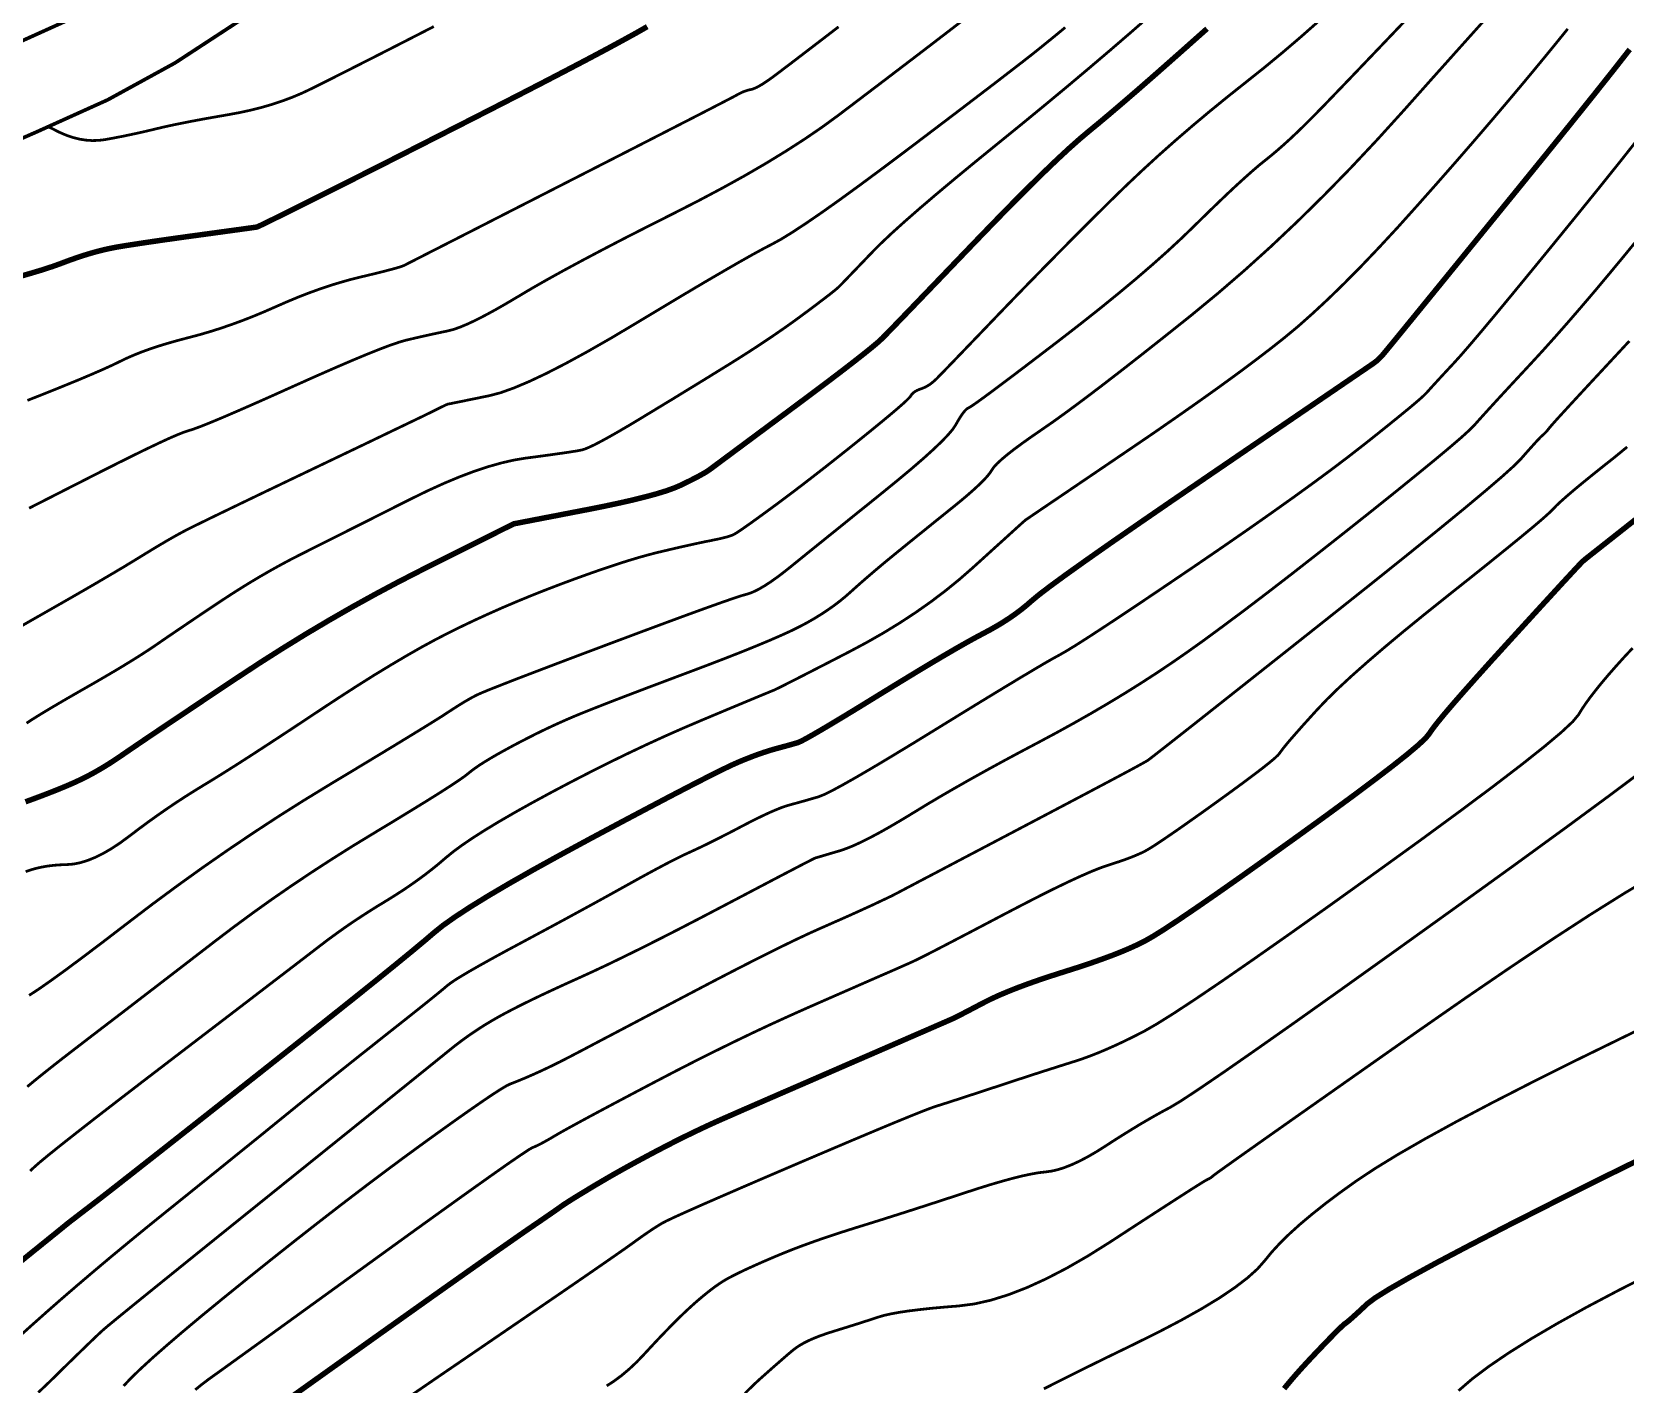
# Model space of a CAD drawing. Extents: x 1059 to 1761, y 608 to 1213.
# Drawn here: x 1163.78 to 1207.35, y 701.79 to 738.77 of the extents above; entities that cross this region are included whole.
import ezdxf

# ---------------------------------------------------------------- set-up
doc = ezdxf.new("R2010")
doc.units = 0
doc.header["$LTSCALE"] = 0.5
doc.layers.add('DGX', color=2, linetype='CONTINUOUS')
doc.layers.add('DLSS', color=4, linetype='CONTINUOUS')

msp = doc.modelspace()

# ---------------------------------------------------------------- linework, layer by layer
at = {"layer": 'DGX', "linetype": 'Continuous', "const_width": 0.075}
for points in [[(1203.745, 739.355), (1203.235, 738.789), (1202.661, 738.148), (1202.022, 737.434), (1201.32, 736.644), (1200.586, 735.834), (1199.854, 735.054), (1199.123, 734.305), (1198.395, 733.588), (1197.668, 732.901), (1196.943, 732.246), (1196.22, 731.622), (1195.499, 731.028), (1194.805, 730.474), (1194.162, 729.966), (1193.572, 729.504), (1193.034, 729.089), (1192.549, 728.721), (1192.115, 728.399), (1191.733, 728.123), (1191.404, 727.895), (1191.117, 727.697), (1190.863, 727.517), (1190.642, 727.353), (1190.454, 727.206), (1190.3, 727.076), (1190.178, 726.963), (1190.09, 726.867), (1190.034, 726.787), (1189.984, 726.709), (1189.911, 726.618), (1189.816, 726.514), (1189.698, 726.397), (1189.558, 726.267), (1189.395, 726.123), (1189.21, 725.966), (1189.002, 725.796), (1188.786, 725.622), (1188.576, 725.453), (1188.371, 725.288), (1188.173, 725.127), (1187.98, 724.972), (1187.793, 724.821), (1187.612, 724.674), (1187.437, 724.532), (1187.267, 724.393), (1187.099, 724.255), (1186.936, 724.118), (1186.775, 723.982), (1186.619, 723.848), (1186.465, 723.714), (1186.315, 723.581), (1186.168, 723.449), (1186.02, 723.319), (1185.865, 723.193), (1185.702, 723.07), (1185.533, 722.951), (1185.356, 722.835), (1185.172, 722.722), (1184.982, 722.613), (1184.784, 722.508), (1184.56, 722.397), (1184.289, 722.273), (1183.972, 722.135), (1183.609, 721.983), (1183.199, 721.817), (1182.743, 721.638), (1182.241, 721.445), (1181.692, 721.238), (1181.144, 721.032), (1180.642, 720.843), (1180.187, 720.67), (1179.779, 720.514), (1179.418, 720.374), (1179.103, 720.25), (1178.835, 720.143), (1178.614, 720.052), (1178.414, 719.966), (1178.212, 719.877), (1178.005, 719.782), (1177.795, 719.683), (1177.582, 719.579), (1177.366, 719.47), (1177.146, 719.357), (1176.922, 719.239), (1176.707, 719.122), (1176.51, 719.012), (1176.332, 718.909), (1176.173, 718.812), (1176.032, 718.723), (1175.911, 718.64), (1175.808, 718.565), (1175.724, 718.496), (1175.618, 718.413), (1175.45, 718.295), (1175.218, 718.142), (1174.924, 717.953), (1174.566, 717.729), (1174.146, 717.471), (1173.663, 717.176), (1173.118, 716.847), (1172.545, 716.498), (1171.982, 716.143), (1171.429, 715.784), (1170.885, 715.42), (1170.351, 715.051), (1169.826, 714.676), (1169.311, 714.297), (1168.805, 713.913), (1168.312, 713.533), (1167.834, 713.165), (1167.373, 712.81), (1166.926, 712.467), (1166.496, 712.136), (1166.081, 711.818), (1165.682, 711.513), (1165.299, 711.219), (1164.941, 710.944), (1164.616, 710.693), (1164.325, 710.465), (1164.069, 710.261), (1163.846, 710.081), (1163.657, 709.924)], [(1199.001, 739.088), (1198.504, 738.649), (1198.004, 738.221), (1197.499, 737.804), (1196.991, 737.399), (1196.487, 736.999), (1195.994, 736.597), (1195.513, 736.194), (1195.043, 735.789), (1194.585, 735.382), (1194.139, 734.973), (1193.705, 734.563), (1193.282, 734.151), (1192.869, 733.741), (1192.462, 733.336), (1192.064, 732.935), (1191.672, 732.539), (1191.287, 732.147), (1190.91, 731.761), (1190.54, 731.379), (1190.177, 731.002), (1189.837, 730.647), (1189.535, 730.333), (1189.272, 730.059), (1189.047, 729.825), (1188.86, 729.631), (1188.712, 729.478), (1188.602, 729.365), (1188.531, 729.292), (1188.478, 729.241), (1188.425, 729.195), (1188.372, 729.153), (1188.319, 729.115), (1188.266, 729.083), (1188.212, 729.054), (1188.158, 729.03), (1188.104, 729.011), (1188.052, 728.992), (1188.004, 728.972), (1187.961, 728.95), (1187.923, 728.927), (1187.89, 728.901), (1187.861, 728.874), (1187.836, 728.844), (1187.816, 728.813), (1187.779, 728.767), (1187.703, 728.691), (1187.589, 728.586), (1187.435, 728.452), (1187.243, 728.289), (1187.011, 728.097), (1186.741, 727.876), (1186.432, 727.626), (1186.108, 727.366), (1185.794, 727.117), (1185.49, 726.877), (1185.196, 726.648), (1184.912, 726.428), (1184.638, 726.219), (1184.373, 726.02), (1184.119, 725.83), (1183.883, 725.657), (1183.673, 725.504), (1183.489, 725.371), (1183.333, 725.26), (1183.202, 725.169), (1183.099, 725.099), (1183.021, 725.05), (1182.971, 725.022), (1182.928, 725.003), (1182.875, 724.984), (1182.811, 724.964), (1182.737, 724.944), (1182.652, 724.923), (1182.556, 724.901), (1182.45, 724.879), (1182.334, 724.855), (1182.205, 724.83), (1182.061, 724.8), (1181.904, 724.766), (1181.732, 724.728), (1181.545, 724.686), (1181.344, 724.64), (1181.129, 724.589), (1180.9, 724.535), (1180.652, 724.472), (1180.381, 724.396), (1180.087, 724.308), (1179.771, 724.207), (1179.431, 724.094), (1179.07, 723.968), (1178.685, 723.83), (1178.277, 723.679), (1177.863, 723.521), (1177.456, 723.36), (1177.057, 723.196), (1176.667, 723.03), (1176.285, 722.861), (1175.911, 722.69), (1175.545, 722.516), (1175.187, 722.34), (1174.822, 722.151), (1174.433, 721.94), (1174.023, 721.706), (1173.589, 721.449), (1173.132, 721.171), (1172.653, 720.869), (1172.151, 720.545), (1171.626, 720.199), (1171.107, 719.854), (1170.623, 719.535), (1170.175, 719.242), (1169.763, 718.974), (1169.386, 718.732), (1169.044, 718.516), (1168.737, 718.325), (1168.466, 718.16), (1168.213, 718.005), (1167.96, 717.845), (1167.708, 717.68), (1167.456, 717.51), (1167.205, 717.335), (1166.953, 717.155), (1166.703, 716.969), (1166.452, 716.779), (1166.207, 716.598), (1165.97, 716.441), (1165.741, 716.307), (1165.522, 716.198), (1165.311, 716.112), (1165.109, 716.05), (1164.916, 716.012), (1164.731, 715.997), (1164.554, 715.991), (1164.382, 715.978), (1164.217, 715.958), (1164.057, 715.93), (1163.903, 715.896), (1163.755, 715.854), (1163.613, 715.805)], [(1194.382, 739.233), (1193.844, 738.762), (1193.287, 738.282), (1192.711, 737.792), (1192.118, 737.293), (1191.505, 736.784), (1190.875, 736.266), (1190.225, 735.738), (1189.596, 735.226), (1189.023, 734.754), (1188.507, 734.322), (1188.048, 733.93), (1187.646, 733.578), (1187.301, 733.267), (1187.013, 732.995), (1186.782, 732.764), (1186.59, 732.564), (1186.42, 732.387), (1186.272, 732.232), (1186.145, 732.101), (1186.04, 731.992), (1185.957, 731.905), (1185.895, 731.842), (1185.855, 731.801), (1185.814, 731.764), (1185.75, 731.709), (1185.662, 731.639), (1185.55, 731.551), (1185.415, 731.448), (1185.256, 731.327), (1185.074, 731.19), (1184.868, 731.037), (1184.646, 730.874), (1184.415, 730.709), (1184.175, 730.542), (1183.927, 730.373), (1183.669, 730.201), (1183.403, 730.028), (1183.128, 729.853), (1182.845, 729.675), (1182.554, 729.496), (1182.26, 729.314), (1181.96, 729.13), (1181.656, 728.944), (1181.348, 728.755), (1181.035, 728.565), (1180.717, 728.372), (1180.395, 728.177), (1180.086, 727.992), (1179.809, 727.83), (1179.564, 727.691), (1179.351, 727.574), (1179.17, 727.48), (1179.02, 727.409), (1178.902, 727.36), (1178.815, 727.335), (1178.73, 727.318), (1178.614, 727.299), (1178.469, 727.276), (1178.293, 727.25), (1178.087, 727.221), (1177.85, 727.188), (1177.584, 727.152), (1177.287, 727.113), (1176.966, 727.06), (1176.624, 726.982), (1176.264, 726.88), (1175.883, 726.754), (1175.482, 726.603), (1175.062, 726.428), (1174.622, 726.228), (1174.163, 726.004), (1173.705, 725.774), (1173.272, 725.555), (1172.862, 725.349), (1172.476, 725.155), (1172.114, 724.973), (1171.776, 724.803), (1171.461, 724.645), (1171.171, 724.499), (1170.892, 724.357), (1170.614, 724.209), (1170.336, 724.055), (1170.058, 723.895), (1169.781, 723.731), (1169.504, 723.56), (1169.227, 723.384), (1168.95, 723.203), (1168.68, 723.023), (1168.425, 722.852), (1168.184, 722.69), (1167.957, 722.536), (1167.744, 722.392), (1167.545, 722.257), (1167.36, 722.13), (1167.189, 722.012), (1167.015, 721.894), (1166.82, 721.767), (1166.604, 721.63), (1166.367, 721.484), (1166.11, 721.328), (1165.831, 721.164), (1165.531, 720.989), (1165.211, 720.806), (1164.895, 720.625), (1164.61, 720.46), (1164.355, 720.31), (1164.13, 720.176), (1163.936, 720.057), (1163.772, 719.954), (1163.638, 719.866)], [(1201.563, 739.313), (1201.041, 738.765), (1200.568, 738.269), (1200.144, 737.826), (1199.769, 737.434), (1199.442, 737.094), (1199.165, 736.806), (1198.936, 736.571), (1198.734, 736.367), (1198.54, 736.174), (1198.352, 735.993), (1198.171, 735.823), (1197.996, 735.665), (1197.828, 735.518), (1197.667, 735.383), (1197.512, 735.258), (1197.349, 735.127), (1197.163, 734.968), (1196.955, 734.783), (1196.723, 734.572), (1196.469, 734.334), (1196.192, 734.069), (1195.892, 733.778), (1195.568, 733.46), (1195.218, 733.122), (1194.836, 732.768), (1194.422, 732.4), (1193.977, 732.016), (1193.499, 731.618), (1192.99, 731.204), (1192.449, 730.776), (1191.877, 730.332), (1191.323, 729.909), (1190.84, 729.541), (1190.426, 729.228), (1190.081, 728.97), (1189.807, 728.767), (1189.602, 728.62), (1189.467, 728.527), (1189.402, 728.49), (1189.37, 728.474), (1189.335, 728.446), (1189.296, 728.406), (1189.253, 728.354), (1189.207, 728.289), (1189.157, 728.213), (1189.104, 728.124), (1189.047, 728.023), (1188.965, 727.9), (1188.835, 727.747), (1188.659, 727.564), (1188.435, 727.35), (1188.164, 727.105), (1187.846, 726.83), (1187.481, 726.525), (1187.069, 726.189), (1186.648, 725.849), (1186.256, 725.534), (1185.894, 725.241), (1185.561, 724.973), (1185.257, 724.728), (1184.983, 724.507), (1184.739, 724.309), (1184.524, 724.135), (1184.33, 723.981), (1184.149, 723.845), (1183.981, 723.726), (1183.825, 723.625), (1183.683, 723.541), (1183.553, 723.474), (1183.436, 723.424), (1183.332, 723.392), (1183.188, 723.351), (1182.952, 723.273), (1182.624, 723.159), (1182.204, 723.009), (1181.692, 722.823), (1181.088, 722.6), (1180.391, 722.341), (1179.603, 722.046), (1178.816, 721.75), (1178.123, 721.488), (1177.525, 721.26), (1177.02, 721.067), (1176.611, 720.907), (1176.295, 720.782), (1176.074, 720.691), (1175.947, 720.634), (1175.865, 720.591), (1175.778, 720.544), (1175.686, 720.491), (1175.588, 720.434), (1175.486, 720.371), (1175.378, 720.303), (1175.265, 720.23), (1175.147, 720.153), (1174.991, 720.051), (1174.763, 719.908), (1174.464, 719.723), (1174.093, 719.496), (1173.652, 719.227), (1173.138, 718.916), (1172.554, 718.563), (1171.898, 718.168), (1171.207, 717.745), (1170.517, 717.309), (1169.828, 716.858), (1169.14, 716.394), (1168.453, 715.916), (1167.768, 715.424), (1167.083, 714.918), (1166.4, 714.398), (1165.756, 713.904), (1165.19, 713.476), (1164.702, 713.113), (1164.292, 712.817), (1163.961, 712.586), (1163.707, 712.421)], [(1189.186, 739.044), (1188.769, 738.723), (1188.352, 738.403), (1187.934, 738.083), (1187.515, 737.764), (1187.097, 737.445), (1186.677, 737.126), (1186.257, 736.807), (1185.836, 736.488), (1185.398, 736.168), (1184.922, 735.842), (1184.411, 735.513), (1183.864, 735.178), (1183.281, 734.839), (1182.661, 734.496), (1182.005, 734.148), (1181.314, 733.795), (1180.627, 733.449), (1179.985, 733.122), (1179.389, 732.812), (1178.839, 732.521), (1178.335, 732.249), (1177.876, 731.995), (1177.462, 731.759), (1177.095, 731.541), (1176.763, 731.344), (1176.457, 731.169), (1176.177, 731.017), (1175.924, 730.887), (1175.697, 730.781), (1175.495, 730.696), (1175.32, 730.634), (1175.171, 730.595), (1175.034, 730.567), (1174.896, 730.537), (1174.755, 730.507), (1174.612, 730.475), (1174.467, 730.443), (1174.321, 730.41), (1174.172, 730.375), (1174.022, 730.34), (1173.841, 730.289), (1173.602, 730.208), (1173.304, 730.096), (1172.949, 729.954), (1172.534, 729.781), (1172.062, 729.578), (1171.531, 729.345), (1170.941, 729.081), (1170.355, 728.818), (1169.834, 728.587), (1169.379, 728.388), (1168.988, 728.22), (1168.663, 728.085), (1168.404, 727.981), (1168.209, 727.909), (1168.08, 727.868), (1167.958, 727.829), (1167.784, 727.761), (1167.557, 727.663), (1167.279, 727.535), (1166.949, 727.378), (1166.567, 727.192), (1166.133, 726.976), (1165.647, 726.731), (1165.16, 726.483), (1164.723, 726.261), (1164.335, 726.063), (1163.996, 725.891), (1163.708, 725.744)], [(1174.775, 738.916), (1174.302, 738.673), (1173.845, 738.439), (1173.416, 738.22), (1173.015, 738.016), (1172.642, 737.827), (1172.297, 737.652), (1171.98, 737.492), (1171.691, 737.347), (1171.43, 737.217), (1171.179, 737.098), (1170.918, 736.987), (1170.649, 736.886), (1170.369, 736.792), (1170.081, 736.708), (1169.783, 736.632), (1169.475, 736.565), (1169.159, 736.506), (1168.847, 736.452), (1168.553, 736.4), (1168.277, 736.349), (1168.02, 736.3), (1167.78, 736.252), (1167.559, 736.205), (1167.356, 736.16), (1167.171, 736.116), (1166.995, 736.074), (1166.82, 736.033), (1166.646, 735.994), (1166.472, 735.957), (1166.299, 735.921), (1166.126, 735.887), (1165.953, 735.854), (1165.782, 735.823), (1165.609, 735.802), (1165.434, 735.797), (1165.257, 735.809), (1165.077, 735.838), (1164.896, 735.885), (1164.712, 735.948), (1164.526, 736.028), (1164.337, 736.125), (1164.24, 736.17)], [(1192.041, 738.89), (1191.938, 738.805), (1191.819, 738.707), (1191.685, 738.597), (1191.533, 738.474), (1191.366, 738.338), (1191.157, 738.171), (1190.878, 737.953), (1190.531, 737.685), (1190.116, 737.365), (1189.631, 736.995), (1189.078, 736.573), (1188.456, 736.101), (1187.766, 735.578), (1187.073, 735.058), (1186.445, 734.593), (1185.882, 734.183), (1185.383, 733.829), (1184.948, 733.531), (1184.578, 733.288), (1184.273, 733.1), (1184.032, 732.968), (1183.791, 732.843), (1183.486, 732.676), (1183.117, 732.468), (1182.683, 732.217), (1182.184, 731.926), (1181.621, 731.592), (1180.994, 731.217), (1180.302, 730.8), (1179.606, 730.386), (1178.966, 730.02), (1178.381, 729.701), (1177.853, 729.43), (1177.38, 729.207), (1176.963, 729.031), (1176.602, 728.902), (1176.296, 728.821), (1176.036, 728.768), (1175.809, 728.721), (1175.616, 728.682), (1175.457, 728.649), (1175.332, 728.624), (1175.241, 728.605), (1175.183, 728.594), (1175.16, 728.59), (1175.149, 728.586), (1175.128, 728.578), (1175.099, 728.565), (1175.061, 728.547), (1175.014, 728.525), (1174.958, 728.497), (1174.893, 728.465), (1174.819, 728.428), (1174.698, 728.368), (1174.493, 728.268), (1174.202, 728.128), (1173.826, 727.948), (1173.366, 727.727), (1172.821, 727.465), (1172.191, 727.164), (1171.476, 726.822), (1170.759, 726.479), (1170.122, 726.174), (1169.567, 725.907), (1169.092, 725.678), (1168.697, 725.487), (1168.384, 725.334), (1168.151, 725.22), (1167.999, 725.143), (1167.882, 725.081), (1167.753, 725.011), (1167.613, 724.932), (1167.462, 724.845), (1167.299, 724.749), (1167.124, 724.644), (1166.938, 724.531), (1166.741, 724.41), (1166.524, 724.277), (1166.278, 724.128), (1166.003, 723.965), (1165.699, 723.786), (1165.367, 723.592), (1165.006, 723.384), (1164.616, 723.16), (1164.197, 722.921), (1163.788, 722.688), (1163.428, 722.482)], [(1185.842, 738.907), (1185.367, 738.542), (1184.959, 738.23), (1184.621, 737.971), (1184.351, 737.766), (1184.15, 737.614), (1184.017, 737.515), (1183.922, 737.447), (1183.833, 737.387), (1183.751, 737.334), (1183.676, 737.29), (1183.607, 737.253), (1183.545, 737.225), (1183.49, 737.205), (1183.441, 737.192), (1183.396, 737.183), (1183.351, 737.171), (1183.305, 737.156), (1183.259, 737.14), (1183.213, 737.121), (1183.168, 737.1), (1183.122, 737.077), (1183.075, 737.051), (1182.964, 736.991), (1182.72, 736.864), (1182.345, 736.67), (1181.838, 736.409), (1181.2, 736.082), (1180.43, 735.687), (1179.529, 735.226), (1178.496, 734.698), (1177.463, 734.17), (1176.564, 733.711), (1175.798, 733.319), (1175.165, 732.996), (1174.664, 732.741), (1174.297, 732.553), (1174.063, 732.434), (1173.962, 732.383), (1173.913, 732.363), (1173.835, 732.337), (1173.728, 732.305), (1173.591, 732.268), (1173.425, 732.225), (1173.23, 732.176), (1173.006, 732.121), (1172.753, 732.061), (1172.482, 731.993), (1172.207, 731.915), (1171.926, 731.829), (1171.641, 731.732), (1171.351, 731.627), (1171.056, 731.512), (1170.756, 731.387), (1170.451, 731.253), (1170.144, 731.119), (1169.84, 730.992), (1169.537, 730.874), (1169.237, 730.764), (1168.939, 730.662), (1168.643, 730.568), (1168.349, 730.483), (1168.057, 730.406), (1167.773, 730.331), (1167.504, 730.255), (1167.249, 730.177), (1167.009, 730.097), (1166.783, 730.015), (1166.572, 729.931), (1166.375, 729.845), (1166.193, 729.757), (1165.991, 729.659), (1165.736, 729.543), (1165.428, 729.409), (1165.066, 729.256), (1164.651, 729.086), (1164.183, 728.897), (1163.661, 728.691)], [(1205.783, 738.852), (1205.41, 738.392), (1205.005, 737.898), (1204.582, 737.388), (1204.141, 736.864), (1203.682, 736.324), (1203.205, 735.769), (1202.71, 735.199), (1202.196, 734.614), (1201.664, 734.014), (1201.135, 733.425), (1200.626, 732.876), (1200.139, 732.365), (1199.674, 731.894), (1199.23, 731.462), (1198.807, 731.069), (1198.407, 730.714), (1198.027, 730.399), (1197.638, 730.092), (1197.207, 729.763), (1196.735, 729.411), (1196.221, 729.037), (1195.665, 728.641), (1195.068, 728.222), (1194.43, 727.78), (1193.75, 727.317), (1193.093, 726.871), (1192.524, 726.485), (1192.042, 726.158), (1191.648, 725.891), (1191.341, 725.683), (1191.122, 725.534), (1190.99, 725.444), (1190.946, 725.414), (1190.945, 725.413), (1190.945, 725.412), (1190.944, 725.411), (1190.943, 725.41), (1190.941, 725.409), (1190.94, 725.407), (1190.938, 725.406), (1190.936, 725.404), (1190.934, 725.402), (1190.931, 725.401), (1190.929, 725.399), (1190.927, 725.397), (1190.926, 725.396), (1190.924, 725.394), (1190.922, 725.393), (1190.92, 725.391), (1190.897, 725.37), (1190.829, 725.309), (1190.717, 725.208), (1190.562, 725.067), (1190.363, 724.886), (1190.119, 724.666), (1189.832, 724.405), (1189.501, 724.105), (1189.139, 723.789), (1188.76, 723.481), (1188.364, 723.182), (1187.951, 722.891), (1187.521, 722.609), (1187.074, 722.335), (1186.609, 722.07), (1186.127, 721.813), (1185.666, 721.575), (1185.263, 721.368), (1184.918, 721.191), (1184.632, 721.045), (1184.403, 720.929), (1184.232, 720.843), (1184.12, 720.788), (1184.066, 720.764), (1184.012, 720.743), (1183.903, 720.697), (1183.736, 720.629), (1183.514, 720.536), (1183.235, 720.42), (1182.899, 720.28), (1182.507, 720.116), (1182.059, 719.928), (1181.579, 719.723), (1181.09, 719.507), (1180.593, 719.279), (1180.088, 719.04), (1179.574, 718.79), (1179.053, 718.528), (1178.523, 718.255), (1177.985, 717.971), (1177.465, 717.689), (1176.991, 717.424), (1176.562, 717.175), (1176.179, 716.944), (1175.841, 716.728), (1175.548, 716.529), (1175.301, 716.347), (1175.099, 716.182), (1174.916, 716.025), (1174.726, 715.871), (1174.529, 715.718), (1174.324, 715.568), (1174.113, 715.419), (1173.894, 715.272), (1173.668, 715.127), (1173.435, 714.983), (1173.2, 714.84), (1172.969, 714.694), (1172.742, 714.547), (1172.518, 714.398), (1172.299, 714.246), (1172.084, 714.092), (1171.872, 713.937), (1171.665, 713.779), (1171.421, 713.591), (1171.1, 713.345), (1170.702, 713.04), (1170.227, 712.677), (1169.676, 712.254), (1169.048, 711.774), (1168.343, 711.235), (1167.561, 710.637), (1166.785, 710.043), (1166.098, 709.514), (1165.5, 709.052), (1164.991, 708.654), (1164.571, 708.323), (1164.24, 708.057), (1163.998, 707.857), (1163.845, 707.722), (1163.736, 707.621)], [(1207.712, 735.849), (1207.207, 735.211), (1206.633, 734.495), (1205.989, 733.7), (1205.344, 732.908), (1204.765, 732.201), (1204.253, 731.578), (1203.807, 731.039), (1203.427, 730.585), (1203.113, 730.215), (1202.866, 729.93), (1202.685, 729.729), (1202.543, 729.577), (1202.415, 729.439), (1202.3, 729.315), (1202.198, 729.204), (1202.109, 729.107), (1202.034, 729.024), (1201.971, 728.954), (1201.922, 728.899), (1201.858, 728.834), (1201.751, 728.737), (1201.601, 728.608), (1201.409, 728.447), (1201.173, 728.254), (1200.895, 728.029), (1200.574, 727.771), (1200.21, 727.482), (1199.8, 727.163), (1199.341, 726.815), (1198.833, 726.44), (1198.277, 726.037), (1197.671, 725.606), (1197.016, 725.146), (1196.312, 724.659), (1195.559, 724.144), (1194.821, 723.644), (1194.163, 723.2), (1193.584, 722.813), (1193.085, 722.483), (1192.666, 722.21), (1192.326, 721.993), (1192.066, 721.834), (1191.885, 721.731), (1191.709, 721.635), (1191.463, 721.494), (1191.147, 721.307), (1190.762, 721.077), (1190.306, 720.801), (1189.78, 720.481), (1189.184, 720.116), (1188.519, 719.706), (1187.856, 719.299), (1187.267, 718.942), (1186.753, 718.635), (1186.314, 718.379), (1185.949, 718.173), (1185.659, 718.016), (1185.444, 717.911), (1185.303, 717.855), (1185.2, 717.824), (1185.097, 717.795), (1184.996, 717.765), (1184.894, 717.736), (1184.793, 717.708), (1184.693, 717.68), (1184.593, 717.653), (1184.494, 717.626), (1184.387, 717.594), (1184.265, 717.55), (1184.126, 717.494), (1183.972, 717.428), (1183.801, 717.349), (1183.615, 717.259), (1183.414, 717.158), (1183.196, 717.045), (1182.976, 716.929), (1182.768, 716.822), (1182.572, 716.722), (1182.388, 716.629), (1182.215, 716.544), (1182.055, 716.467), (1181.906, 716.397), (1181.769, 716.334), (1181.627, 716.269), (1181.466, 716.19), (1181.284, 716.099), (1181.082, 715.994), (1180.86, 715.876), (1180.618, 715.745), (1180.355, 715.601), (1180.073, 715.444), (1179.771, 715.276), (1179.451, 715.099), (1179.113, 714.913), (1178.757, 714.719), (1178.383, 714.515), (1177.991, 714.303), (1177.581, 714.083), (1177.153, 713.853), (1176.739, 713.631), (1176.372, 713.43), (1176.052, 713.252), (1175.778, 713.096), (1175.551, 712.962), (1175.37, 712.851), (1175.237, 712.761), (1175.149, 712.694), (1175.067, 712.624), (1174.946, 712.524), (1174.788, 712.395), (1174.592, 712.237), (1174.358, 712.05), (1174.087, 711.834), (1173.777, 711.589), (1173.43, 711.315), (1173.069, 711.028), (1172.715, 710.748), (1172.37, 710.473), (1172.033, 710.204), (1171.704, 709.94), (1171.384, 709.682), (1171.072, 709.43), (1170.768, 709.183), (1170.454, 708.928), (1170.113, 708.65), (1169.743, 708.351), (1169.344, 708.029), (1168.918, 707.684), (1168.463, 707.317), (1167.981, 706.928), (1167.47, 706.517), (1166.953, 706.099), (1166.452, 705.689), (1165.967, 705.288), (1165.499, 704.895), (1165.046, 704.51), (1164.61, 704.134), (1164.19, 703.766), (1163.786, 703.406), (1163.412, 703.071)], [(1207.782, 733.202), (1207.347, 732.67), (1206.929, 732.166), (1206.53, 731.689), (1206.147, 731.24), (1205.782, 730.818), (1205.435, 730.424), (1205.106, 730.057), (1204.793, 729.717), (1204.504, 729.406), (1204.241, 729.123), (1204.005, 728.868), (1203.796, 728.641), (1203.614, 728.442), (1203.459, 728.271), (1203.331, 728.129), (1203.23, 728.015), (1203.098, 727.882), (1202.879, 727.683), (1202.572, 727.419), (1202.177, 727.089), (1201.694, 726.693), (1201.124, 726.231), (1200.466, 725.703), (1199.719, 725.11), (1198.953, 724.506), (1198.235, 723.945), (1197.565, 723.428), (1196.942, 722.954), (1196.367, 722.525), (1195.841, 722.138), (1195.362, 721.796), (1194.93, 721.497), (1194.517, 721.221), (1194.092, 720.946), (1193.654, 720.672), (1193.204, 720.4), (1192.743, 720.13), (1192.269, 719.861), (1191.783, 719.593), (1191.285, 719.327), (1190.79, 719.065), (1190.316, 718.81), (1189.861, 718.561), (1189.427, 718.319), (1189.012, 718.083), (1188.617, 717.854), (1188.242, 717.631), (1187.887, 717.414), (1187.553, 717.212), (1187.243, 717.03), (1186.957, 716.869), (1186.694, 716.729), (1186.455, 716.61), (1186.24, 716.511), (1186.048, 716.434), (1185.88, 716.377), (1185.733, 716.334), (1185.604, 716.296), (1185.493, 716.263), (1185.4, 716.235), (1185.326, 716.213), (1185.269, 716.197), (1185.23, 716.186), (1185.21, 716.18), (1185.16, 716.157), (1185.034, 716.092), (1184.831, 715.988), (1184.552, 715.842), (1184.195, 715.656), (1183.763, 715.429), (1183.253, 715.161), (1182.667, 714.853), (1182.059, 714.535), (1181.484, 714.237), (1180.941, 713.96), (1180.432, 713.704), (1179.954, 713.469), (1179.51, 713.254), (1179.098, 713.061), (1178.719, 712.888), (1178.367, 712.729), (1178.039, 712.578), (1177.733, 712.435), (1177.45, 712.299), (1177.19, 712.172), (1176.953, 712.051), (1176.739, 711.939), (1176.547, 711.835), (1176.369, 711.733), (1176.194, 711.628), (1176.023, 711.52), (1175.856, 711.409), (1175.692, 711.296), (1175.531, 711.179), (1175.374, 711.06), (1175.221, 710.938), (1175.012, 710.768), (1174.686, 710.505), (1174.245, 710.149), (1173.688, 709.7), (1173.015, 709.157), (1172.226, 708.522), (1171.321, 707.794), (1170.3, 706.972), (1169.285, 706.155), (1168.396, 705.439), (1167.635, 704.824), (1167, 704.311), (1166.492, 703.899), (1166.111, 703.588), (1165.857, 703.379), (1165.73, 703.271), (1165.651, 703.199), (1165.542, 703.096), (1165.404, 702.964), (1165.236, 702.802), (1165.037, 702.609), (1164.809, 702.387), (1164.551, 702.134), (1164.263, 701.851), (1163.959, 701.562)], [(1207.468, 730.315), (1207.062, 729.878), (1206.668, 729.454), (1206.323, 729.083), (1206.027, 728.763), (1205.78, 728.495), (1205.583, 728.28), (1205.434, 728.116), (1205.335, 728.004), (1205.285, 727.944), (1205.259, 727.911), (1205.234, 727.88), (1205.21, 727.851), (1205.187, 727.825), (1205.163, 727.801), (1205.141, 727.779), (1205.119, 727.759), (1205.097, 727.741), (1205.07, 727.716), (1205.029, 727.676), (1204.975, 727.619), (1204.908, 727.547), (1204.828, 727.459), (1204.735, 727.355), (1204.629, 727.236), (1204.51, 727.1), (1204.318, 726.906), (1203.992, 726.612), (1203.532, 726.217), (1202.939, 725.722), (1202.212, 725.127), (1201.351, 724.431), (1200.357, 723.635), (1199.229, 722.738), (1198.107, 721.849), (1197.129, 721.075), (1196.296, 720.416), (1195.608, 719.872), (1195.064, 719.444), (1194.665, 719.131), (1194.411, 718.933), (1194.302, 718.85), (1194.225, 718.804), (1194.07, 718.718), (1193.835, 718.59), (1193.521, 718.422), (1193.128, 718.213), (1192.656, 717.963), (1192.105, 717.672), (1191.475, 717.34), (1190.835, 717.003), (1190.256, 716.698), (1189.737, 716.425), (1189.278, 716.184), (1188.88, 715.974), (1188.542, 715.796), (1188.264, 715.65), (1188.046, 715.536), (1187.871, 715.443), (1187.718, 715.363), (1187.588, 715.294), (1187.482, 715.238), (1187.398, 715.194), (1187.338, 715.163), (1187.301, 715.143), (1187.287, 715.136), (1187.277, 715.132), (1187.254, 715.121), (1187.217, 715.104), (1187.167, 715.08), (1187.103, 715.049), (1187.024, 715.013), (1186.933, 714.969), (1186.827, 714.919), (1186.705, 714.862), (1186.564, 714.798), (1186.404, 714.725), (1186.225, 714.644), (1186.026, 714.555), (1185.809, 714.459), (1185.572, 714.354), (1185.317, 714.242), (1185.029, 714.112), (1184.697, 713.956), (1184.319, 713.773), (1183.897, 713.564), (1183.43, 713.328), (1182.918, 713.066), (1182.361, 712.777), (1181.759, 712.461), (1181.164, 712.148), (1180.628, 711.866), (1180.152, 711.615), (1179.734, 711.395), (1179.376, 711.207), (1179.076, 711.049), (1178.836, 710.922), (1178.654, 710.827), (1178.505, 710.749), (1178.36, 710.674), (1178.221, 710.603), (1178.086, 710.536), (1177.955, 710.472), (1177.83, 710.413), (1177.709, 710.356), (1177.594, 710.304), (1177.483, 710.254), (1177.378, 710.208), (1177.278, 710.165), (1177.184, 710.126), (1177.096, 710.089), (1177.012, 710.056), (1176.935, 710.025), (1176.863, 709.998), (1176.765, 709.95), (1176.61, 709.858), (1176.398, 709.721), (1176.128, 709.54), (1175.802, 709.314), (1175.418, 709.044), (1174.977, 708.729), (1174.479, 708.37), (1173.943, 707.978), (1173.388, 707.566), (1172.814, 707.133), (1172.221, 706.68), (1171.609, 706.206), (1170.978, 705.712), (1170.328, 705.197), (1169.66, 704.662), (1169.014, 704.139), (1168.432, 703.662), (1167.915, 703.229), (1167.462, 702.841), (1167.073, 702.499), (1166.748, 702.201), (1166.488, 701.949), (1166.292, 701.741)], [(1207.408, 727.419), (1207.055, 727.129), (1206.721, 726.865), (1206.422, 726.625), (1206.16, 726.412), (1205.934, 726.224), (1205.744, 726.061), (1205.59, 725.924), (1205.472, 725.813), (1205.391, 725.728), (1205.29, 725.627), (1205.115, 725.47), (1204.866, 725.257), (1204.542, 724.988), (1204.144, 724.663), (1203.672, 724.282), (1203.125, 723.844), (1202.504, 723.351), (1201.873, 722.846), (1201.295, 722.375), (1200.77, 721.937), (1200.298, 721.532), (1199.879, 721.161), (1199.514, 720.823), (1199.202, 720.518), (1198.943, 720.247), (1198.724, 720.006), (1198.53, 719.791), (1198.363, 719.602), (1198.221, 719.44), (1198.105, 719.304), (1198.016, 719.194), (1197.952, 719.111), (1197.913, 719.055), (1197.864, 718.995), (1197.768, 718.905), (1197.624, 718.784), (1197.432, 718.632), (1197.193, 718.449), (1196.906, 718.235), (1196.572, 717.99), (1196.19, 717.713), (1195.805, 717.437), (1195.459, 717.192), (1195.154, 716.977), (1194.888, 716.794), (1194.663, 716.641), (1194.478, 716.519), (1194.333, 716.428), (1194.227, 716.368), (1194.137, 716.323), (1194.035, 716.277), (1193.922, 716.229), (1193.798, 716.18), (1193.663, 716.13), (1193.516, 716.079), (1193.359, 716.027), (1193.19, 715.973), (1192.993, 715.904), (1192.751, 715.807), (1192.463, 715.681), (1192.129, 715.527), (1191.75, 715.344), (1191.326, 715.132), (1190.856, 714.891), (1190.34, 714.622), (1189.831, 714.354), (1189.381, 714.118), (1188.988, 713.913), (1188.654, 713.739), (1188.379, 713.597), (1188.161, 713.486), (1188.003, 713.407), (1187.902, 713.359), (1187.83, 713.326), (1187.755, 713.292), (1187.678, 713.258), (1187.598, 713.223), (1187.516, 713.186), (1187.432, 713.149), (1187.345, 713.111), (1187.256, 713.072), (1187.141, 713.022), (1186.977, 712.951), (1186.765, 712.858), (1186.504, 712.744), (1186.195, 712.608), (1185.836, 712.451), (1185.429, 712.273), (1184.973, 712.073), (1184.488, 711.856), (1183.991, 711.629), (1183.484, 711.391), (1182.967, 711.142), (1182.438, 710.882), (1181.899, 710.612), (1181.349, 710.33), (1180.788, 710.037), (1180.251, 709.754), (1179.771, 709.5), (1179.348, 709.275), (1178.983, 709.079), (1178.675, 708.912), (1178.425, 708.775), (1178.232, 708.667), (1178.097, 708.588), (1177.994, 708.527), (1177.898, 708.472), (1177.809, 708.422), (1177.727, 708.378), (1177.653, 708.34), (1177.586, 708.307), (1177.526, 708.28), (1177.473, 708.259), (1177.365, 708.197), (1177.139, 708.047), (1176.794, 707.81), (1176.331, 707.484), (1175.75, 707.071), (1175.051, 706.57), (1174.234, 705.982), (1173.298, 705.305), (1172.355, 704.622), (1171.514, 704.014), (1170.775, 703.479), (1170.139, 703.019), (1169.605, 702.634), (1169.174, 702.323), (1168.845, 702.086), (1168.618, 701.924), (1168.439, 701.789), (1168.251, 701.636)], [(1207.558, 721.918), (1207.322, 721.666), (1207.101, 721.421), (1206.9, 721.191), (1206.716, 720.974), (1206.552, 720.771), (1206.406, 720.582), (1206.278, 720.407), (1206.169, 720.245), (1206.079, 720.098), (1205.921, 719.907), (1205.61, 719.617), (1205.146, 719.227), (1204.528, 718.736), (1203.758, 718.146), (1202.834, 717.456), (1201.757, 716.666), (1200.526, 715.777), (1199.284, 714.886), (1198.171, 714.096), (1197.186, 713.405), (1196.331, 712.813), (1195.605, 712.321), (1195.008, 711.929), (1194.54, 711.636), (1194.202, 711.442), (1193.931, 711.303), (1193.669, 711.174), (1193.415, 711.055), (1193.168, 710.945), (1192.93, 710.845), (1192.699, 710.755), (1192.477, 710.675), (1192.262, 710.605), (1192.045, 710.537), (1191.816, 710.464), (1191.575, 710.387), (1191.321, 710.306), (1191.054, 710.219), (1190.775, 710.128), (1190.484, 710.033), (1190.18, 709.932), (1189.883, 709.834), (1189.611, 709.745), (1189.364, 709.664), (1189.143, 709.592), (1188.947, 709.528), (1188.776, 709.473), (1188.631, 709.427), (1188.511, 709.39), (1188.357, 709.336), (1188.112, 709.242), (1187.774, 709.106), (1187.344, 708.93), (1186.822, 708.712), (1186.208, 708.454), (1185.502, 708.154), (1184.703, 707.814), (1183.907, 707.473), (1183.207, 707.171), (1182.603, 706.909), (1182.094, 706.687), (1181.682, 706.504), (1181.366, 706.361), (1181.146, 706.257), (1181.022, 706.193), (1180.942, 706.145), (1180.856, 706.091), (1180.763, 706.031), (1180.663, 705.964), (1180.556, 705.891), (1180.442, 705.811), (1180.322, 705.725), (1180.195, 705.633), (1180.014, 705.504), (1179.731, 705.306), (1179.348, 705.04), (1178.864, 704.706), (1178.278, 704.303), (1177.591, 703.833), (1176.803, 703.294), (1175.914, 702.686), (1175.01, 702.069), (1174.177, 701.498)], [(1208.035, 718.718), (1207.017, 717.955), (1205.787, 717.049), (1204.346, 716), (1202.694, 714.808), (1201.035, 713.617), (1199.571, 712.571), (1198.304, 711.671), (1197.232, 710.917), (1196.357, 710.308), (1195.677, 709.845), (1195.194, 709.527), (1194.906, 709.355), (1194.713, 709.252), (1194.511, 709.14), (1194.302, 709.02), (1194.085, 708.893), (1193.861, 708.756), (1193.628, 708.612), (1193.387, 708.46), (1193.139, 708.299), (1192.893, 708.144), (1192.658, 708.008), (1192.436, 707.891), (1192.225, 707.794), (1192.027, 707.715), (1191.84, 707.655), (1191.665, 707.615), (1191.503, 707.593), (1191.331, 707.574), (1191.129, 707.539), (1190.896, 707.49), (1190.633, 707.426), (1190.34, 707.346), (1190.017, 707.252), (1189.663, 707.142), (1189.279, 707.017), (1188.884, 706.887), (1188.498, 706.761), (1188.119, 706.638), (1187.75, 706.519), (1187.388, 706.404), (1187.035, 706.292), (1186.69, 706.184), (1186.353, 706.08), (1186.027, 705.977), (1185.712, 705.875), (1185.408, 705.773), (1185.117, 705.67), (1184.836, 705.568), (1184.568, 705.466), (1184.311, 705.363), (1184.066, 705.261), (1183.835, 705.162), (1183.624, 705.069), (1183.431, 704.982), (1183.257, 704.902), (1183.102, 704.827), (1182.966, 704.759), (1182.848, 704.698), (1182.749, 704.642), (1182.657, 704.586), (1182.559, 704.521), (1182.457, 704.449), (1182.349, 704.368), (1182.236, 704.279), (1182.118, 704.182), (1181.994, 704.078), (1181.866, 703.965), (1181.73, 703.841), (1181.585, 703.705), (1181.432, 703.555), (1181.269, 703.392), (1181.097, 703.215), (1180.916, 703.026), (1180.726, 702.823), (1180.527, 702.608), (1180.324, 702.395), (1180.119, 702.203), (1179.914, 702.03), (1179.709, 701.877), (1179.503, 701.743)], [(1208.125, 715.688), (1207.303, 715.195), (1206.379, 714.616), (1205.352, 713.948), (1204.223, 713.193), (1202.991, 712.351), (1201.657, 711.422), (1200.357, 710.508), (1199.23, 709.715), (1198.275, 709.043), (1197.492, 708.491), (1196.881, 708.059), (1196.442, 707.747), (1196.176, 707.556), (1196.082, 707.485), (1196.072, 707.474), (1196.059, 707.463), (1196.043, 707.45), (1196.023, 707.437), (1195.999, 707.422), (1195.973, 707.407), (1195.942, 707.392), (1195.909, 707.375), (1195.837, 707.334), (1195.691, 707.243), (1195.472, 707.105), (1195.18, 706.917), (1194.814, 706.681), (1194.374, 706.396), (1193.861, 706.063), (1193.275, 705.68), (1192.665, 705.297), (1192.081, 704.961), (1191.523, 704.672), (1190.991, 704.429), (1190.486, 704.234), (1190.007, 704.085), (1189.554, 703.983), (1189.127, 703.928), (1188.731, 703.896), (1188.37, 703.863), (1188.045, 703.827), (1187.755, 703.791), (1187.5, 703.753), (1187.281, 703.713), (1187.097, 703.672), (1186.948, 703.629), (1186.814, 703.585), (1186.672, 703.539), (1186.523, 703.491), (1186.367, 703.441), (1186.204, 703.39), (1186.034, 703.336), (1185.856, 703.281), (1185.671, 703.224), (1185.49, 703.165), (1185.321, 703.105), (1185.165, 703.043), (1185.023, 702.98), (1184.893, 702.914), (1184.777, 702.848), (1184.674, 702.779), (1184.584, 702.709), (1184.496, 702.635), (1184.401, 702.554), (1184.299, 702.465), (1184.189, 702.369), (1184.071, 702.266), (1183.946, 702.156), (1183.814, 702.038), (1183.674, 701.914), (1183.504, 701.755), (1183.282, 701.537)], [(1208.625, 711.917), (1207.329, 711.289), (1206.007, 710.643), (1204.801, 710.04), (1203.71, 709.481), (1202.735, 708.966), (1201.876, 708.494), (1201.133, 708.066), (1200.505, 707.681), (1199.992, 707.34), (1199.556, 707.027), (1199.155, 706.726), (1198.79, 706.436), (1198.461, 706.16), (1198.168, 705.895), (1197.911, 705.642), (1197.689, 705.401), (1197.503, 705.173), (1197.3, 704.942), (1197.024, 704.694), (1196.677, 704.429), (1196.258, 704.147), (1195.768, 703.849), (1195.205, 703.534), (1194.571, 703.202), (1193.865, 702.853), (1193.159, 702.51), (1192.522, 702.197), (1191.954, 701.914), (1191.457, 701.661)], [(1208.15, 704.852), (1207.182, 704.36), (1206.299, 703.894), (1205.502, 703.451), (1204.79, 703.034), (1204.164, 702.641), (1203.623, 702.273), (1203.167, 701.93), (1202.797, 701.611)]]:
    msp.add_lwpolyline(points, dxfattribs=at)
at = {"layer": 'DGX', "color": 3, "linetype": 'Continuous', "const_width": 0.15}
for points in [[(1180.611, 738.912), (1180.311, 738.741), (1179.946, 738.54), (1179.516, 738.307), (1179.022, 738.044), (1178.463, 737.751), (1177.84, 737.426), (1177.152, 737.071), (1176.399, 736.685), (1175.637, 736.296), (1174.922, 735.932), (1174.254, 735.592), (1173.633, 735.276), (1173.058, 734.985), (1172.53, 734.719), (1172.049, 734.477), (1171.615, 734.259), (1171.229, 734.067), (1170.894, 733.9), (1170.609, 733.758), (1170.374, 733.642), (1170.19, 733.552), (1170.056, 733.487), (1169.972, 733.447), (1169.939, 733.433), (1169.908, 733.428), (1169.829, 733.417), (1169.705, 733.4), (1169.533, 733.376), (1169.315, 733.346), (1169.051, 733.31), (1168.739, 733.267), (1168.381, 733.218), (1168.013, 733.168), (1167.671, 733.12), (1167.354, 733.075), (1167.063, 733.033), (1166.799, 732.994), (1166.56, 732.957), (1166.346, 732.924), (1166.159, 732.894), (1165.982, 732.861), (1165.8, 732.822), (1165.611, 732.776), (1165.418, 732.723), (1165.219, 732.663), (1165.014, 732.595), (1164.804, 732.521), (1164.588, 732.44), (1164.347, 732.353), (1164.059, 732.259), (1163.726, 732.159), (1163.346, 732.053)], [(1195.918, 738.856), (1195.372, 738.37), (1194.866, 737.922), (1194.403, 737.514), (1193.98, 737.145), (1193.598, 736.816), (1193.258, 736.526), (1192.959, 736.275), (1192.701, 736.063), (1192.444, 735.847), (1192.148, 735.584), (1191.813, 735.273), (1191.439, 734.914), (1191.026, 734.508), (1190.574, 734.054), (1190.083, 733.552), (1189.553, 733.003), (1189.033, 732.461), (1188.572, 731.98), (1188.17, 731.562), (1187.826, 731.204), (1187.542, 730.909), (1187.316, 730.675), (1187.149, 730.503), (1187.041, 730.393), (1186.934, 730.293), (1186.77, 730.155), (1186.55, 729.977), (1186.273, 729.759), (1185.94, 729.502), (1185.551, 729.206), (1185.104, 728.871), (1184.602, 728.496), (1184.101, 728.124), (1183.662, 727.798), (1183.284, 727.517), (1182.966, 727.281), (1182.71, 727.091), (1182.515, 726.946), (1182.381, 726.846), (1182.308, 726.792), (1182.258, 726.758), (1182.195, 726.719), (1182.118, 726.675), (1182.028, 726.625), (1181.924, 726.57), (1181.807, 726.51), (1181.675, 726.445), (1181.531, 726.374), (1181.358, 726.3), (1181.142, 726.222), (1180.884, 726.142), (1180.583, 726.06), (1180.239, 725.974), (1179.853, 725.886), (1179.424, 725.795), (1178.952, 725.701), (1178.49, 725.612), (1178.089, 725.534), (1177.749, 725.469), (1177.471, 725.415), (1177.254, 725.373), (1177.099, 725.343), (1177.005, 725.325), (1176.972, 725.319), (1176.97, 725.318), (1176.968, 725.318), (1176.966, 725.317), (1176.963, 725.316), (1176.961, 725.315), (1176.958, 725.314), (1176.955, 725.313), (1176.952, 725.312), (1176.909, 725.291), (1176.789, 725.231), (1176.59, 725.132), (1176.314, 724.993), (1175.959, 724.815), (1175.526, 724.598), (1175.015, 724.341), (1174.426, 724.046), (1173.798, 723.724), (1173.17, 723.389), (1172.542, 723.042), (1171.914, 722.681), (1171.285, 722.308), (1170.657, 721.921), (1170.029, 721.522), (1169.4, 721.109), (1168.801, 720.71), (1168.259, 720.348), (1167.776, 720.024), (1167.35, 719.739), (1166.983, 719.492), (1166.673, 719.282), (1166.422, 719.111), (1166.228, 718.978), (1166.064, 718.867), (1165.901, 718.761), (1165.74, 718.661), (1165.579, 718.567), (1165.421, 718.478), (1165.263, 718.395), (1165.107, 718.318), (1164.953, 718.246), (1164.793, 718.176), (1164.623, 718.104), (1164.442, 718.031), (1164.25, 717.955), (1164.047, 717.877), (1163.833, 717.797), (1163.609, 717.715)], [(1207.478, 738.289), (1207.049, 737.741), (1206.52, 737.075), (1205.891, 736.29), (1205.163, 735.388), (1204.334, 734.367), (1203.509, 733.353), (1202.791, 732.47), (1202.18, 731.719), (1201.675, 731.099), (1201.277, 730.611), (1200.985, 730.254), (1200.8, 730.029), (1200.722, 729.936), (1200.698, 729.909), (1200.675, 729.884), (1200.652, 729.86), (1200.631, 729.839), (1200.611, 729.819), (1200.591, 729.801), (1200.573, 729.785), (1200.556, 729.77), (1200.538, 729.756), (1200.518, 729.741), (1200.496, 729.725), (1200.472, 729.707), (1200.447, 729.689), (1200.419, 729.67), (1200.389, 729.649), (1200.358, 729.628), (1200.26, 729.561), (1200.033, 729.407), (1199.677, 729.164), (1199.191, 728.833), (1198.575, 728.413), (1197.83, 727.905), (1196.955, 727.309), (1195.951, 726.624), (1194.94, 725.933), (1194.046, 725.318), (1193.268, 724.779), (1192.607, 724.315), (1192.063, 723.927), (1191.636, 723.615), (1191.325, 723.378), (1191.131, 723.217), (1190.991, 723.095), (1190.844, 722.976), (1190.69, 722.86), (1190.527, 722.746), (1190.357, 722.635), (1190.179, 722.527), (1189.994, 722.422), (1189.801, 722.319), (1189.585, 722.204), (1189.329, 722.062), (1189.034, 721.894), (1188.7, 721.699), (1188.326, 721.478), (1187.914, 721.229), (1187.462, 720.954), (1186.971, 720.653), (1186.489, 720.356), (1186.064, 720.097), (1185.697, 719.876), (1185.388, 719.692), (1185.136, 719.546), (1184.942, 719.437), (1184.805, 719.366), (1184.726, 719.332), (1184.672, 719.317), (1184.612, 719.299), (1184.545, 719.281), (1184.472, 719.26), (1184.393, 719.238), (1184.307, 719.215), (1184.215, 719.19), (1184.116, 719.163), (1184.011, 719.133), (1183.899, 719.099), (1183.781, 719.06), (1183.657, 719.017), (1183.526, 718.969), (1183.389, 718.916), (1183.245, 718.859), (1183.096, 718.797), (1182.898, 718.708), (1182.613, 718.57), (1182.239, 718.382), (1181.777, 718.145), (1181.227, 717.859), (1180.589, 717.523), (1179.862, 717.138), (1179.047, 716.703), (1178.229, 716.26), (1177.492, 715.853), (1176.836, 715.48), (1176.261, 715.141), (1175.768, 714.837), (1175.357, 714.568), (1175.026, 714.334), (1174.777, 714.134), (1174.52, 713.914), (1174.167, 713.62), (1173.717, 713.252), (1173.17, 712.809), (1172.526, 712.293), (1171.785, 711.703), (1170.947, 711.038), (1170.013, 710.299), (1169.082, 709.564), (1168.252, 708.91), (1167.525, 708.337), (1166.9, 707.846), (1166.377, 707.435), (1165.957, 707.106), (1165.638, 706.858), (1165.422, 706.692), (1165.267, 706.573), (1165.132, 706.47), (1165.017, 706.381), (1164.922, 706.308), (1164.846, 706.25), (1164.791, 706.207), (1164.756, 706.179), (1164.74, 706.167), (1164.715, 706.146), (1164.649, 706.092), (1164.542, 706.005), (1164.395, 705.886), (1164.207, 705.734), (1163.979, 705.55), (1163.71, 705.333), (1163.401, 705.083)], [(1207.816, 725.575), (1207.345, 725.204), (1206.96, 724.9), (1206.66, 724.663), (1206.445, 724.494), (1206.315, 724.391), (1206.271, 724.356), (1206.269, 724.353), (1206.264, 724.349), (1206.258, 724.344), (1206.25, 724.337), (1206.24, 724.329), (1206.228, 724.319), (1206.214, 724.308), (1206.198, 724.295), (1206.152, 724.249), (1206.046, 724.138), (1205.882, 723.961), (1205.658, 723.719), (1205.375, 723.411), (1205.032, 723.037), (1204.631, 722.598), (1204.17, 722.093), (1203.707, 721.584), (1203.299, 721.13), (1202.945, 720.732), (1202.646, 720.39), (1202.401, 720.103), (1202.212, 719.872), (1202.077, 719.696), (1201.996, 719.576), (1201.893, 719.451), (1201.689, 719.261), (1201.385, 719.005), (1200.98, 718.684), (1200.475, 718.298), (1199.87, 717.846), (1199.164, 717.328), (1198.358, 716.745), (1197.544, 716.162), (1196.815, 715.644), (1196.17, 715.191), (1195.61, 714.804), (1195.134, 714.481), (1194.743, 714.224), (1194.436, 714.032), (1194.214, 713.905), (1194.023, 713.81), (1193.808, 713.712), (1193.57, 713.611), (1193.308, 713.508), (1193.022, 713.403), (1192.713, 713.294), (1192.381, 713.184), (1192.025, 713.071), (1191.669, 712.957), (1191.335, 712.846), (1191.025, 712.737), (1190.737, 712.63), (1190.473, 712.525), (1190.231, 712.423), (1190.012, 712.322), (1189.816, 712.224), (1189.641, 712.132), (1189.487, 712.051), (1189.352, 711.981), (1189.238, 711.921), (1189.143, 711.872), (1189.069, 711.834), (1189.014, 711.807), (1188.98, 711.791), (1188.915, 711.762), (1188.769, 711.698), (1188.543, 711.6), (1188.236, 711.466), (1187.849, 711.298), (1187.381, 711.094), (1186.832, 710.855), (1186.202, 710.582), (1185.561, 710.303), (1184.978, 710.049), (1184.452, 709.821), (1183.983, 709.617), (1183.573, 709.438), (1183.219, 709.284), (1182.924, 709.154), (1182.686, 709.05), (1182.474, 708.956), (1182.258, 708.857), (1182.037, 708.753), (1181.812, 708.645), (1181.581, 708.532), (1181.346, 708.414), (1181.107, 708.291), (1180.863, 708.164), (1180.62, 708.035), (1180.386, 707.909), (1180.159, 707.786), (1179.941, 707.665), (1179.731, 707.547), (1179.529, 707.431), (1179.336, 707.318), (1179.15, 707.208), (1178.978, 707.104), (1178.823, 707.01), (1178.687, 706.927), (1178.568, 706.854), (1178.468, 706.79), (1178.385, 706.737), (1178.32, 706.694), (1178.273, 706.662), (1178.229, 706.63), (1178.171, 706.589), (1178.101, 706.539), (1178.017, 706.481), (1177.919, 706.414), (1177.809, 706.338), (1177.686, 706.253), (1177.549, 706.16), (1177.393, 706.053), (1177.21, 705.927), (1177.002, 705.782), (1176.768, 705.618), (1176.507, 705.436), (1176.221, 705.235), (1175.909, 705.015), (1175.571, 704.776), (1175.197, 704.512), (1174.777, 704.215), (1174.311, 703.884), (1173.8, 703.521), (1173.243, 703.125), (1172.64, 702.695), (1171.991, 702.233), (1171.297, 701.738), (1170.621, 701.255)], [(1208.192, 708.148), (1206.783, 707.456), (1205.384, 706.755), (1204.153, 706.13), (1203.09, 705.581), (1202.196, 705.11), (1201.47, 704.714), (1200.912, 704.395), (1200.523, 704.153), (1200.302, 703.987), (1200.173, 703.866), (1200.06, 703.761), (1199.961, 703.671), (1199.878, 703.596), (1199.809, 703.536), (1199.756, 703.492), (1199.718, 703.462), (1199.696, 703.447), (1199.671, 703.429), (1199.627, 703.39), (1199.563, 703.329), (1199.479, 703.247), (1199.376, 703.143), (1199.254, 703.018), (1199.112, 702.871), (1198.951, 702.703), (1198.785, 702.528), (1198.631, 702.362), (1198.488, 702.206), (1198.356, 702.058), (1198.235, 701.918), (1198.126, 701.788), (1198.027, 701.667)]]:
    msp.add_lwpolyline(points, dxfattribs=at)
at = {"layer": 'DLSS', "linetype": 'Continuous', "const_width": 0.1, "flags": 128}
msp.add_lwpolyline([(1147.797, 697.439, 0.020288), (1149.344, 702.103, 0.036862), (1149.99, 705.195, 0.055023), (1150.044, 707.608, 0.044508), (1149.562, 710.311, 0.025061), (1148.213, 714.442, 0.016467), (1147.5, 716.135, -0.015392), (1146.858, 717.65, -0.053962), (1146.151, 720.288, -0.048539), (1145.97, 723.428, -0.079415), (1146.374, 725.44, -0.109643), (1146.918, 726.279, -0.039551), (1148.111, 727.28, -0.014645), (1152.345, 730.115, -0.043897), (1163.94, 736.046, 0.077737), (1171.125, 740.356, 0.002398), (1173.889, 742.686, 0.001485), (1178.306, 746.467, 0.001838), (1190.568, 757.106, 0.007446), (1193.596, 759.833, 0.022277), (1195.214, 761.475, 0.00849), (1198.866, 765.668, 0.0181)], format="xyb", dxfattribs=at)
at = {"layer": 'DLSS', "linetype": 'Continuous', "flags": 128}
msp.add_lwpolyline([(1145.518, 698.299, 0.1, 0.1, 0.020288), (1147.003, 702.775, 0.1, 0.1, 0.036862), (1147.576, 705.516, 0.1, 0.1, 0.055023), (1147.618, 707.395, 0.1, 0.1, 0.044508), (1147.212, 709.672, 0.1, 0.1, 0.025061), (1145.939, 713.571, 0.1, 0.1, 0.016467), (1145.288, 715.117, 0.1, 0.1, -0.015392), (1144.588, 716.769, 0.1, 0.1, -0.053962), (1143.744, 719.913, 0.1, 0.1, -0.048539), (1143.537, 723.525, 0.1, 0.1, -0.079415), (1144.092, 726.291, 0.1, 0.1, -0.109643), (1145.21, 728.015, 0.1, 0.1, -0.039551), (1146.698, 729.263, 0.1, 0.1, -0.014645), (1151.05, 732.177, 0.1, 0.1, -0.043897), (1163.025, 738.303, 0.1, 0.1, 0.077737), (1169.565, 742.226, 0.1, 0.1, 0.002398), (1172.311, 744.54, 0.1, 0.1, 0.001485), (1176.717, 748.312, 0.1, 0.1, 0.001838), (1188.965, 758.939, 0.1, 0.1, 0.007446), (1191.939, 761.618, 0.1, 0.1, 0.022277), (1193.405, 763.105, 0.1, 0.1, 0.00849)], format="xyseb", dxfattribs=at)

doc.saveas('drawing.dxf')
